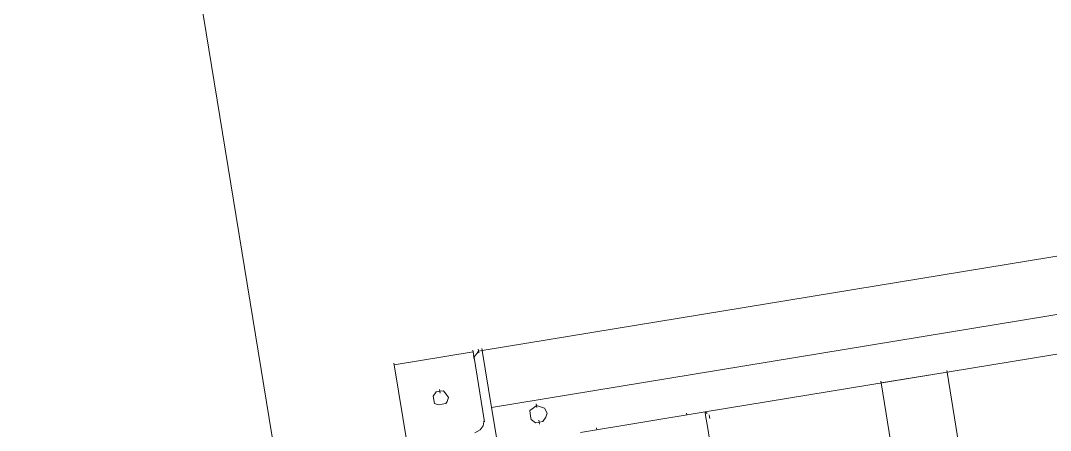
# Model space of a CAD drawing. Header units: metres. Extents: x 2 to 659295185, y -28 to 1124222152.
# Drawn here: x 655609.607 to 655610.77, y 1126539.301 to 1126539.763 of the extents above; entities that cross this region are included whole.
import ezdxf

# ---------------------------------------------------------------- set-up
doc = ezdxf.new("R2010")
doc.units = ezdxf.units.M
doc.header["$MEASUREMENT"] = 0
doc.layers.add('CCSM_C1_CUERPO CK$0$A-EQUIPOS', color=9, linetype='CONTINUOUS')

msp = doc.modelspace()

# ---------------------------------------------------------------- linework, layer by layer
at = {"layer": 'CCSM_C1_CUERPO CK$0$A-EQUIPOS', "lineweight": 5}
for p, q in [((655610.7658, 1126533.9563), (655609.6068, 1126541.0275)), ((655610.7658, 1126533.9563), (655609.6068, 1126541.0275)), ((655611.358, 1126539.5923), (655610.1281, 1126539.3907)), ((655611.358, 1126539.5923), (655610.1281, 1126539.3907)), ((655611.0745, 1126539.4799), (655610.1386, 1126539.3265)), ((655611.0745, 1126539.4799), (655610.1386, 1126539.3265)), ((655610.3797, 1126539.3214), (655611.0817, 1126539.4364)), ((655610.3797, 1126539.3214), (655611.0817, 1126539.4364)), ((655610.1177, 1126539.389), (655610.1174, 1126539.3911)), ((655610.1174, 1126539.3911), (655610.1181, 1126539.3869)), ((655610.1239, 1126539.39), (655610.1236, 1126539.3921)), ((655610.1236, 1126539.3921), (655610.1243, 1126539.3879)), ((655610.1239, 1126539.39), (655610.1281, 1126539.3907)), ((655610.1239, 1126539.39), (655610.1281, 1126539.3907)), ((655610.1284, 1126539.3886), (655610.1277, 1126539.3928)), ((655610.1277, 1126539.3928), (655610.1281, 1126539.3907)), ((655610.1281, 1126539.3907), (655610.1277, 1126539.3928)), ((655610.1277, 1126539.3928), (655610.1284, 1126539.3886)), ((655610.1281, 1126539.3907), (655610.1386, 1126539.3265)), ((655610.1386, 1126539.3265), (655610.1281, 1126539.3907)), ((655610.1281, 1126539.3907), (655610.1386, 1126539.3265)), ((655610.1386, 1126539.3265), (655610.1281, 1126539.3907)), ((655610.1177, 1126539.389), (655610.0287, 1126539.3744)), ((655610.0287, 1126539.3744), (655610.1177, 1126539.389)), ((655610.1188, 1126539.3828), (655610.1177, 1126539.389)), ((655610.1177, 1126539.389), (655610.1188, 1126539.3828)), ((655610.1184, 1126539.3849), (655610.1191, 1126539.3807)), ((655610.1205, 1126539.3852), (655610.1188, 1126539.3828)), ((655610.1205, 1126539.3852), (655610.1188, 1126539.3828)), ((655610.1188, 1126539.3828), (655610.1303, 1126539.3124)), ((655610.1188, 1126539.3828), (655610.1303, 1126539.3124)), ((655610.1222, 1126539.3876), (655610.1205, 1126539.3852)), ((655610.1205, 1126539.3852), (655610.1222, 1126539.3876)), ((655610.1239, 1126539.39), (655610.1222, 1126539.3876)), ((655610.1222, 1126539.3876), (655610.1239, 1126539.39)), ((655610.0287, 1126539.3744), (655610.0284, 1126539.3765)), ((655610.0284, 1126539.3765), (655610.029, 1126539.3723)), ((655610.0287, 1126539.3744), (655610.0433, 1126539.2854)), ((655610.0433, 1126539.2854), (655610.0287, 1126539.3744)), ((655610.6527, 1126539.3682), (655610.6534, 1126539.3641)), ((655610.5782, 1126539.356), (655610.5788, 1126539.3519)), ((655610.653, 1126539.3662), (655610.5785, 1126539.354)), ((655610.5785, 1126539.354), (655610.653, 1126539.3662)), ((655610.653, 1126539.3662), (655610.6826, 1126539.186)), ((655610.6826, 1126539.186), (655610.653, 1126539.3662)), ((655610.0762, 1126539.3439), (655610.0728, 1126539.3391)), ((655610.0762, 1126539.3439), (655610.0728, 1126539.3391)), ((655610.0804, 1126539.3446), (655610.0762, 1126539.3439)), ((655610.0804, 1126539.3446), (655610.0762, 1126539.3439)), ((655610.08, 1126539.3467), (655610.0807, 1126539.3425)), ((655610.0845, 1126539.3453), (655610.0804, 1126539.3446)), ((655610.0845, 1126539.3453), (655610.0804, 1126539.3446)), ((655610.0872, 1126539.3415), (655610.0845, 1126539.3453)), ((655610.0872, 1126539.3415), (655610.0845, 1126539.3453)), ((655610.6067, 1126539.1821), (655610.5785, 1126539.354)), ((655610.5785, 1126539.354), (655610.6067, 1126539.1821)), ((655610.0728, 1126539.3391), (655610.0734, 1126539.335)), ((655610.0734, 1126539.335), (655610.0728, 1126539.3391)), ((655610.0741, 1126539.3308), (655610.0734, 1126539.335)), ((655610.0741, 1126539.3308), (655610.0734, 1126539.335)), ((655610.0886, 1126539.3332), (655610.0869, 1126539.3308)), ((655610.0886, 1126539.3332), (655610.0869, 1126539.3308)), ((655610.09, 1126539.3377), (655610.0872, 1126539.3415)), ((655610.0872, 1126539.3415), (655610.09, 1126539.3377)), ((655610.0886, 1126539.3332), (655610.09, 1126539.3377)), ((655610.09, 1126539.3377), (655610.0886, 1126539.3332)), ((655610.0786, 1126539.3294), (655610.0741, 1126539.3308)), ((655610.0741, 1126539.3308), (655610.0786, 1126539.3294)), ((655610.0786, 1126539.3294), (655610.0827, 1126539.3301)), ((655610.0786, 1126539.3294), (655610.0827, 1126539.3301)), ((655610.0869, 1126539.3308), (655610.0827, 1126539.3301)), ((655610.0869, 1126539.3308), (655610.0827, 1126539.3301)), ((655610.1386, 1126539.3265), (655610.1383, 1126539.3286)), ((655610.1383, 1126539.3286), (655610.1389, 1126539.3244)), ((655610.1383, 1126539.3286), (655610.1386, 1126539.3265)), ((655610.1383, 1126539.3286), (655610.1386, 1126539.3265)), ((655610.1383, 1126539.3286), (655610.1386, 1126539.3265)), ((655610.1386, 1126539.3265), (655610.1831, 1126539.0552)), ((655610.1386, 1126539.3265), (655610.1831, 1126539.0552)), ((655610.1855, 1126539.3257), (655610.1817, 1126539.3229)), ((655610.1855, 1126539.3257), (655610.1817, 1126539.3229)), ((655610.1817, 1126539.3229), (655610.1827, 1126539.3167)), ((655610.1827, 1126539.3167), (655610.1817, 1126539.3229)), ((655610.1893, 1126539.3284), (655610.1855, 1126539.3257)), ((655610.1893, 1126539.3284), (655610.1855, 1126539.3257)), ((655610.189, 1126539.3305), (655610.1897, 1126539.3264)), ((655610.1893, 1126539.3284), (655610.1938, 1126539.327)), ((655610.1893, 1126539.3284), (655610.1938, 1126539.327)), ((655610.1893, 1126539.3284), (655610.1897, 1126539.3264)), ((655610.1893, 1126539.3284), (655610.1897, 1126539.3264)), ((655610.1893, 1126539.3284), (655610.1897, 1126539.3264)), ((655610.1938, 1126539.327), (655610.1983, 1126539.3257)), ((655610.1983, 1126539.3257), (655610.1938, 1126539.327)), ((655610.1983, 1126539.3257), (655610.2014, 1126539.3198)), ((655610.2014, 1126539.3198), (655610.1983, 1126539.3257)), ((655610.2389, 1126539.2983), (655610.3797, 1126539.3214)), ((655610.3821, 1126539.3196), (655610.3797, 1126539.3214)), ((655610.3797, 1126539.3214), (655610.3804, 1126539.3172)), ((655610.1303, 1126539.3124), (655610.1292, 1126539.3058)), ((655610.1303, 1126539.3124), (655610.1292, 1126539.3058)), ((655610.13, 1126539.3145), (655610.1306, 1126539.3103)), ((655610.1827, 1126539.3167), (655610.1834, 1126539.3126)), ((655610.1827, 1126539.3167), (655610.1834, 1126539.3126)), ((655610.1882, 1126539.3091), (655610.1834, 1126539.3126)), ((655610.1834, 1126539.3126), (655610.1882, 1126539.3091)), ((655610.1882, 1126539.3091), (655610.1924, 1126539.3098)), ((655610.1924, 1126539.3098), (655610.1882, 1126539.3091)), ((655610.1924, 1126539.3098), (655610.192, 1126539.3119)), ((655610.192, 1126539.3119), (655610.1927, 1126539.3077)), ((655610.192, 1126539.3119), (655610.1924, 1126539.3098)), ((655610.192, 1126539.3119), (655610.1924, 1126539.3098)), ((655610.1924, 1126539.3098), (655610.1965, 1126539.3105)), ((655610.1965, 1126539.3105), (655610.1924, 1126539.3098)), ((655610.1965, 1126539.3105), (655610.2, 1126539.3153)), ((655610.2, 1126539.3153), (655610.1965, 1126539.3105)), ((655610.2014, 1126539.3198), (655610.2, 1126539.3153)), ((655610.2, 1126539.3153), (655610.2014, 1126539.3198)), ((655610.3587, 1126539.32), (655610.359, 1126539.318)), ((655610.3824, 1126539.3048), (655610.3804, 1126539.3172)), ((655610.3845, 1126539.3179), (655610.3849, 1126539.3158)), ((655610.3849, 1126539.3158), (655610.3845, 1126539.3179)), ((655610.3849, 1126539.3158), (655610.3852, 1126539.3138)), ((655610.3849, 1126539.3158), (655610.3852, 1126539.3138)), ((655610.1258, 1126539.301), (655610.1199, 1126539.2979)), ((655610.1258, 1126539.301), (655610.1199, 1126539.2979)), ((655610.1292, 1126539.3058), (655610.1258, 1126539.301)), ((655610.1292, 1126539.3058), (655610.1258, 1126539.301)), ((655610.2572, 1126539.3034), (655610.2575, 1126539.3013)), ((655610.3851, 1126539.2882), (655610.3824, 1126539.3048))]:
    msp.add_line(p, q, dxfattribs=at)

doc.saveas('drawing.dxf')
